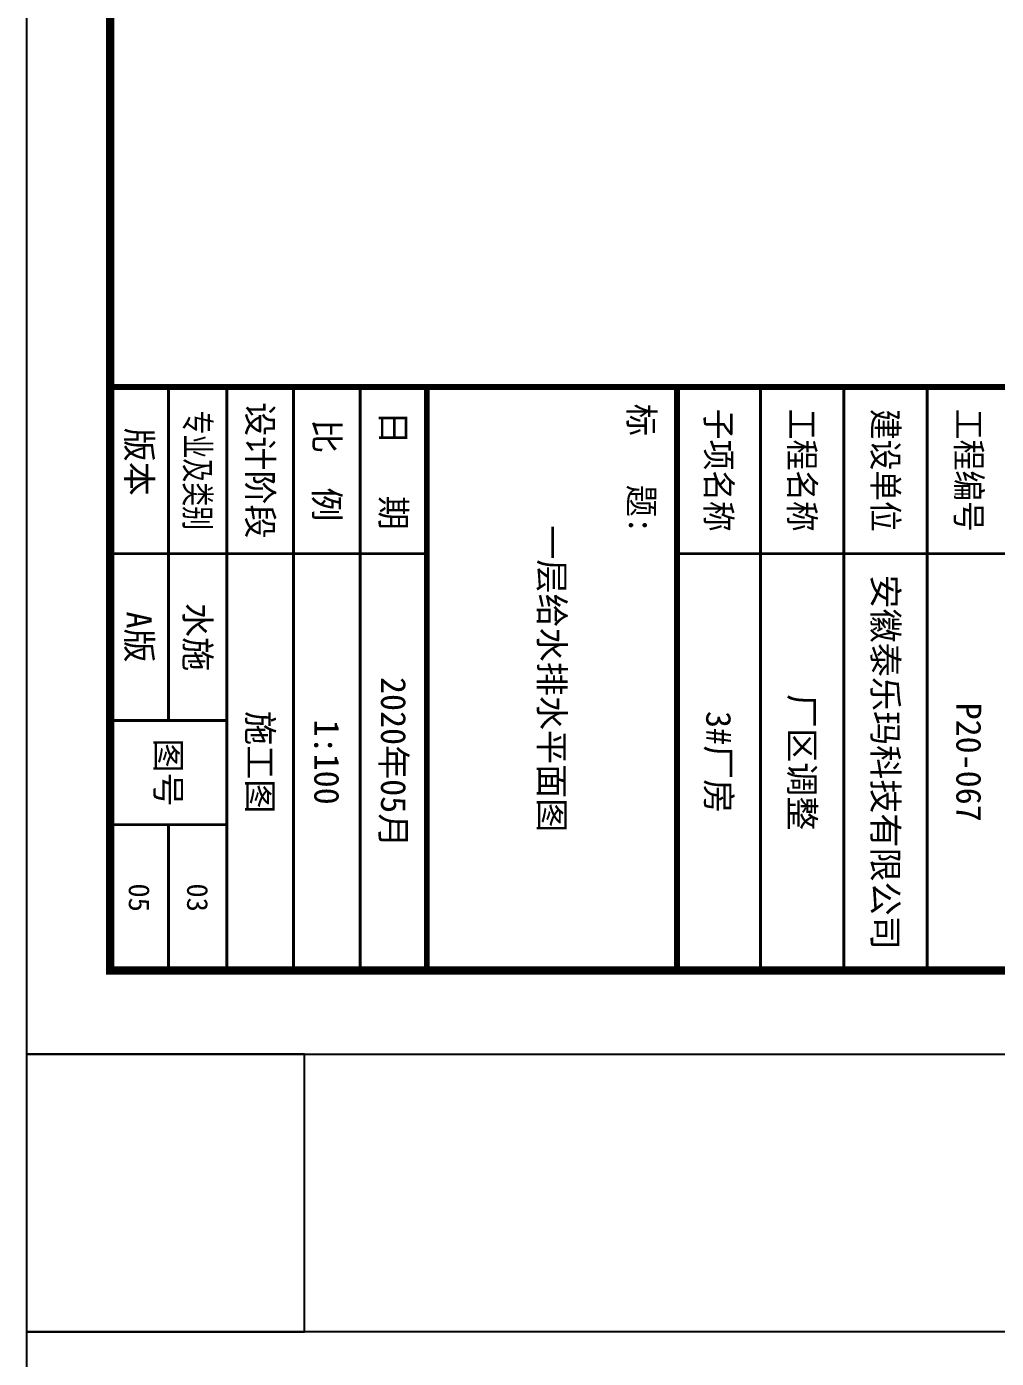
# Model space of a CAD drawing. Extents: x 12300 to 361047, y -1498650 to 1244242.
# Drawn here: x 230047 to 247493, y -36129 to -12173 of the extents above; entities that cross this region are included whole.
import ezdxf
from ezdxf.enums import TextEntityAlignment as Align

# ---------------------------------------------------------------- set-up
doc = ezdxf.new("R2010")
doc.units = 0
doc.header["$LTSCALE"] = 1000
doc.header["$MEASUREMENT"] = 0
doc.layers.get('0').update_dxf_attribs({"color": 8, "linetype": 'CONTINUOUS'})
for name, color, linetype in [('BZ_标准图框', 8, 'CONTINUOUS'), ('TK(图框线)', 3, 'CONTINUOUS'), ('TWT_TITLE', 7, 'CONTINUOUS'), ('WALL', 8, 'CONTINUOUS')]:
    doc.layers.add(name, color=color, linetype=linetype)
doc.styles.add('-宋体', font='', dxfattribs={"width": 0.8})
doc.styles.add('ht', font='simhei.ttf', dxfattribs={"width": 0.8})
doc.styles.get('-宋体').set_extended_font_data('SimSun')

# ---------------------------------------------------------------- blocks, each defined once
blk = doc.blocks.new('A2-TQ-CF')
at = {"layer": 'BZ_标准图框', "color": 3}
for points, const_width in [([(91975, -155165), (91975, -115165)], 70), ([(93975, -148365), (93975, -137965)], 35), ([(91975, -145365), (98975, -145365)], 35), ([(91975, -146365), (98975, -146365)], 35), ([(91975, -147365), (98975, -147365)], 35), ([(91975, -148365), (98975, -148365)], 70), ([(91975, -151365), (98975, -151365)], 70), ([(93975, -153765), (93975, -151365)], 35), ([(91975, -152165), (98975, -152165)], 35), ([(91975, -152965), (98975, -152965)], 35), ([(91975, -153765), (98975, -153765)], 35), ([(91975, -153765), (98975, -153765)], 35), ([(93975, -155165), (93975, -153765)], 35), ([(95975, -155165), (95975, -153765)], 35), ([(97225, -155165), (97225, -153765)], 35), ([(91975, -154465), (95975, -154465)], 35), ([(97225, -154465), (98975, -154465)], 35)]:
    blk.add_lwpolyline(points, dxfattribs=dict(at, const_width=const_width))
at = {"layer": 'TWT_TITLE', "color": 3, "const_width": 80}
blk.add_lwpolyline([(98975, -155165), (98975, -115165)], dxfattribs=at)
at = {"layer": 'BZ_标准图框', "color": 3, "style": 'ht'}
for s, width, p in [('工程编号', 0.9, (92975, -144865)), ('建设单位', 0.9, (92975, -145865)), ('工程名称', 0.9, (92975, -146865)), ('子项名称', 0.9, (92975, -147865)), ('专业及类别', 0.7, (92975, -154115))]:
    blk.add_text(s, height=300, dxfattribs=dict(at, width=width)).set_placement(p, align=Align.MIDDLE_CENTER)
at = {"layer": 'BZ_标准图框', "color": 3}
for s, height, style, p in [('P20-067', 300, 'ht', (96475, -144865)), ('安徽泰乐玛科技有限公司', 300, 'ht', (96475, -145865)), ('厂区调整', 300, 'ht', (96475, -146865)), ('3#厂房', 300, 'ht', (96475, -147865)), ('日   期', 300, 'ht', (92975, -151765)), ('2020年05月', 300, 'ht', (96475, -151765)), ('比  例', 300, 'ht', (92975, -152565)), ('设计阶段', 300, 'ht', (92975, -153365)), ('施工图', 300, 'ht', (96475, -153365)), ('图号', 300, 'ht', (96600, -154465)), ('版本 ', 300, 'ht', (92975, -154815)), ('05', 250, '-宋体', (98100, -154815))]:
    blk.add_text(s, height=height, dxfattribs=dict(at, style=style)).set_placement(p, align=Align.MIDDLE_CENTER)
at = {"layer": 'BZ_标准图框', "color": 3, "style": 'ht', "width": 0.95}
blk.add_text('标   题:', height=300, dxfattribs=at).set_placement((92177, -148941))
at = {"layer": 'TK(图框线)', "color": 3, "style": 'ht'}
for s, p in [('水施', (94975, -154115)), ('A版', (94975, -154815))]:
    blk.add_text(s, height=300, dxfattribs=at).set_placement(p, align=Align.MIDDLE_CENTER)

msp = doc.modelspace()

# ---------------------------------------------------------------- linework, layer by layer
at = {"layer": 'TWT_TITLE', "color": 3}
for points in [[(230046.8, -30653.9), (293046.8, -30653.9), (293046.8, 80796.1), (230046.8, 80796.1)], [(230046.8, -77653.9), (289446.8, -77653.9), (289446.8, -35653.9), (230046.8, -35653.9)]]:
    msp.add_lwpolyline(points, close=True, dxfattribs=at)
at = {"layer": 'TWT_TITLE', "color": 3, "const_width": 150}
msp.add_lwpolyline([(231546.8, -29153.9), (291546.8, -29153.9), (291546.8, 77046.1), (231546.8, 77046.1)], close=True, dxfattribs=at)
at = {"layer": 'WALL'}
msp.add_lwpolyline([(230046.8, -35653.9), (235046.8, -35653.9), (235046.8, -30653.9), (230046.8, -30653.9)], close=True, dxfattribs=at)

# ---------------------------------------------------------------- block references
at = {"xscale": 1.5, "yscale": 1.5, "zscale": 1.5, "rotation": 270}
msp.add_blockref('A2-TQ-CF', (464295, 119308.4), dxfattribs=at)

# ---------------------------------------------------------------- texts
at = {"layer": 'BZ_标准图框', "color": 2}
for s, height, style, p in [('一层给水排水平面图', 450, 'ht', (239496.8, -23903.9)), ('1:100', 450, 'ht', (235446.8, -25403.9)), ('03', 375, '-宋体', (233121.8, -27841.4))]:
    msp.add_text(s, height=height, rotation=270, dxfattribs=dict(at, style=style)).set_placement(p, align=Align.MIDDLE_CENTER)

doc.saveas('drawing.dxf')
